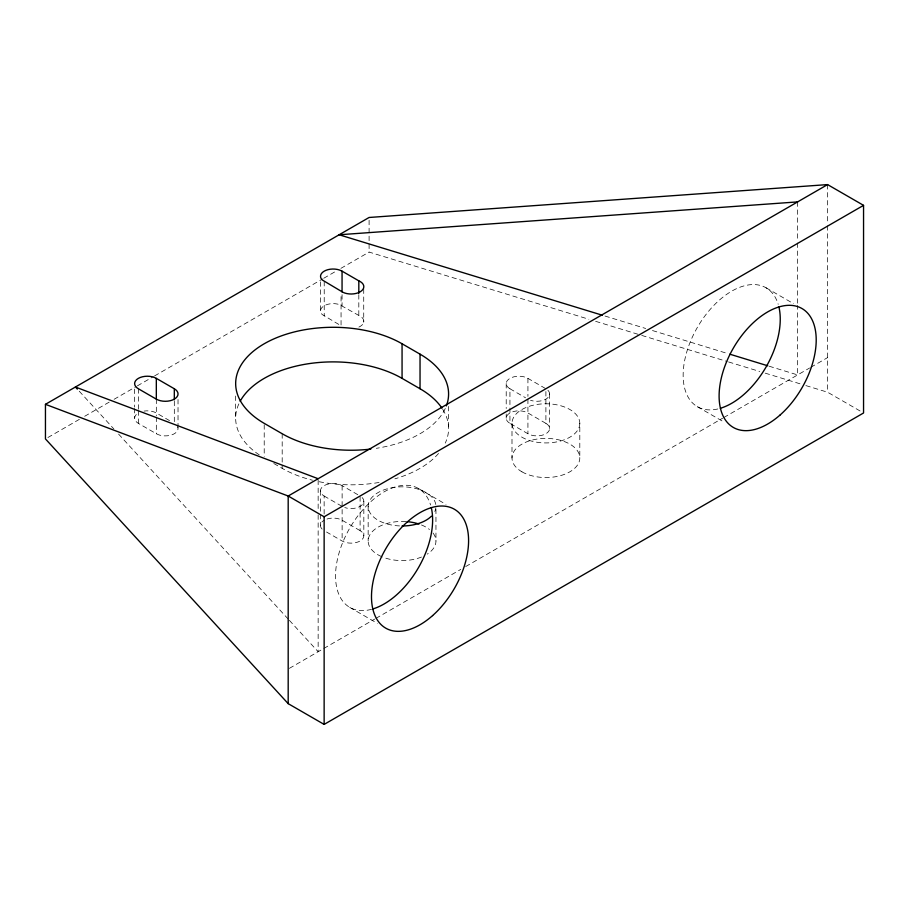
<?xml version="1.0" encoding="UTF-8"?>
<svg xmlns="http://www.w3.org/2000/svg" width="909" height="909" viewBox="0 0 909 909"><rect width="100%" height="100%" fill="white"/><g stroke="black" fill="none" stroke-linecap="round" stroke-linejoin="round"><path stroke-width="0.68" stroke-dasharray="4.54 3.41" d="M47.904 437.513L79.776 419.117M84.685 416.277L109.194 402.13M114.102 399.29L136.168 386.552M137.395 385.848L153.337 376.644M154.553 375.94L322.513 278.972M323.74 278.268L334.773 271.893M340.898 268.36L369.099 252.077L588.85 319.241M289.38 668.342L374.701 619.086M375.928 618.37L460.761 569.398M465.681 566.557L722.632 418.208M723.859 417.504L809.612 367.997M810.805 367.304L827.588 357.612M604.996 316.037L645.697 328.479M652.48 330.546L728.439 353.771M769.139 366.213L797.625 374.917L797.625 305.424M595.634 321.32L640.39 335.001M641.754 335.41L727.211 361.532M728.564 361.952L759.765 371.486M765.196 373.144L800.454 383.928M805.885 385.586L827.588 392.222L861.153 411.595M358.896 327.092A12.715 7.34 0 0 0 358.816 315.446L339.443 304.595A12.612 7.283 0 0 0 324.218 305.754A12.612 7.283 0 0 0 322.206 314.537L341.057 325.774L341.057 293.937M766.026 287.778L793.591 303.697M697.362 406.687L723.734 421.912M545.9 391.529L545.9 423.355A12.715 7.34 0 0 1 545.9 433.741A12.715 7.34 0 0 1 527.924 433.741L509.938 423.355L509.938 388.757A12.715 7.34 0 0 1 509.938 378.371A12.715 7.34 0 0 1 527.924 378.371L545.9 388.757M509.938 388.757L525.527 397.756M545.9 423.355L527.924 412.981A12.715 7.34 0 0 0 509.938 412.981A12.715 7.34 0 0 0 509.938 423.355M418.401 488.474L445.978 504.393M324.138 514.017L324.138 496.019A12.715 7.34 0 0 1 324.138 485.645A12.715 7.34 0 0 1 342.125 485.645L360.1 496.019L360.1 530.629A12.715 7.34 0 0 1 360.1 541.003A12.715 7.34 0 0 1 342.125 541.003L326.536 532.015M273.802 463.499L282.188 468.34A97.479 56.278 0 0 0 312.503 480.225M324.138 496.019L342.125 506.404M169.517 420.594L156.325 412.981A12.715 7.34 0 0 0 144.042 411.084M360.1 530.629L342.125 520.243A12.715 7.34 0 0 0 326.774 519.084M136.327 414.504A12.715 7.34 0 0 0 138.35 423.355L156.325 433.741A12.715 7.34 0 0 0 171.676 434.911A12.715 7.34 0 0 0 177.596 426.651M349.749 607.382L377.315 623.301M79.253 391.211L113.795 428.878M118.59 434.104L288.403 619.302M289.369 620.347L318.15 651.73L318.15 512.756M827.588 184.595L827.588 224.307M827.588 225.727L827.588 392.222M797.625 201.9L797.625 241.612M797.625 243.021L797.625 304.004M579.806 423.355A33.906 19.578 0 0 1 528.947 440.308A33.906 19.578 0 0 1 528.947 406.403A33.906 19.578 0 0 1 579.806 423.355L579.806 457.966M549.627 393.949L549.627 428.548M527.924 378.371L527.924 396.369M527.924 399.142L527.924 433.741M511.994 423.355L511.994 457.966M506.211 383.564L506.211 408.482M506.211 414.015L506.211 418.174M448.591 406.403L448.591 428.548M435.956 509.176L435.956 541.003M369.099 220.239L369.099 252.077M368.156 506.404L368.156 541.003M363.725 288.994L363.725 322.218M363.827 501.211L363.827 535.821M358.816 294.675L358.816 315.446M342.057 294.675L342.057 305.754M342.125 485.645L342.125 541.003M324.218 281.449L324.218 316.048M320.525 281.835L320.525 310.901M320.423 490.837L320.423 512.983M320.423 514.369L320.423 525.436M318.15 480.134L318.15 511.335M282.188 433.741L282.188 468.34M264.212 424.742L264.212 456.579M235.658 396.017L235.658 418.174M178.028 399.483L178.028 428.548M174.312 401.21L174.312 423.355M156.325 399.142L156.325 415.743M156.325 417.129L156.325 433.741M138.35 388.757L138.35 409.516M138.35 410.902L138.35 423.355M134.623 389.097L134.623 407.096M134.623 408.482L134.623 418.174M322.127 529.106A12.715 7.34 0 0 1 324.138 520.243M362.123 497.541A12.715 7.34 0 0 1 360.1 506.404A12.715 7.34 0 0 1 344.761 507.574M547.922 390.279A12.715 7.34 0 0 1 545.9 399.142A12.715 7.34 0 0 1 530.549 400.301M438.524 453.455A97.479 56.278 0 0 1 394.881 478.827M379.053 482.463A97.479 56.278 0 0 1 317.798 481.44M442.717 409.311A97.479 56.278 0 0 1 445.262 443.115M259.27 454.886A97.479 56.278 0 0 1 238.976 403.607M445.262 408.516A97.479 56.278 0 0 1 376.337 448.307M433.025 533.049A33.906 19.578 0 0 1 427.241 554.115M421.503 557.047A33.906 19.578 0 0 1 382.621 557.047M381.416 556.535A33.906 19.578 0 0 1 370.611 533.685A33.906 19.578 0 0 1 405.846 521.561M421.503 524.97A33.906 19.578 0 0 1 429.491 529.504M399.528 525.925A33.906 19.578 0 0 1 368.475 503.734A33.906 19.578 0 0 1 408.777 487.224A33.906 19.578 0 0 1 434.809 511.472M371.508 609.325A68.652 39.644 -60 0 1 349.261 528.97A68.652 39.644 -60 0 1 430.593 505.006M717.78 408.97A68.652 39.644 -60 0 1 697.362 327.41A68.652 39.644 -60 0 1 778.206 304.31M521.925 471.805A33.906 19.578 0 0 0 578.647 463.033A33.906 19.578 0 0 0 537.128 439.058A33.906 19.578 0 0 0 521.925 471.805"/><path stroke-width="1.36" d="M45.45 404.323L369.099 217.478L827.588 184.595L863.55 205.354L863.55 412.981L324.138 724.405L288.187 703.646L45.45 438.933L45.45 404.323L288.187 496.019L324.138 516.778L863.55 205.354M827.588 184.595L288.187 496.019L288.187 703.646M797.625 201.9L339.125 234.772L602.292 315.207M729.802 354.18L767.775 365.793M318.15 478.725L75.413 387.029L77.333 389.12M342.057 271.155L339.443 269.996A12.612 7.283 0 0 0 324.218 271.155A12.612 7.283 0 0 0 322.206 279.938L341.057 291.164A12.715 7.34 0 0 0 360.134 291.846A12.715 7.34 0 0 0 358.816 280.836L342.057 271.155L342.057 291.914M370.849 449.057A97.479 56.278 0 0 1 282.188 433.741L264.212 423.355A97.479 56.278 0 0 1 264.212 343.772A97.479 56.278 0 0 1 402.062 343.772L420.038 354.158A97.479 56.278 0 0 1 446.353 405.925M240.158 401.267A97.479 56.278 0 0 1 402.062 378.371L420.038 388.757A97.479 56.278 0 0 1 441.967 408.164M174.312 388.757A12.715 7.34 0 0 1 174.312 399.142A12.715 7.34 0 0 1 156.325 399.142L138.35 388.757A12.715 7.34 0 0 1 138.35 378.371A12.715 7.34 0 0 1 156.325 378.371L174.312 388.757L174.312 399.824M420.038 354.158L420.038 388.757M402.062 343.772L402.062 378.371M358.816 280.836L358.816 293.3M324.138 516.778L324.138 724.405M156.325 378.371L156.325 399.142M407.118 521.652A33.906 19.578 0 0 1 419.015 524.061M431.423 516.187A33.906 19.578 0 0 1 402.062 525.981M431.275 507.574A68.652 39.644 -60 0 1 372.735 608.985M778.899 306.878A68.652 39.644 -60 0 1 720.348 408.289M432.604 615.586A68.652 39.644 -60 0 0 454.364 509.233A68.652 39.644 -60 0 0 373.144 581.249A68.652 39.644 -60 0 0 432.604 615.586M780.217 414.89A68.652 39.644 -60 0 0 801.988 308.537A68.652 39.644 -60 0 0 720.757 380.553A68.652 39.644 -60 0 0 780.217 414.89"/></g></svg>
